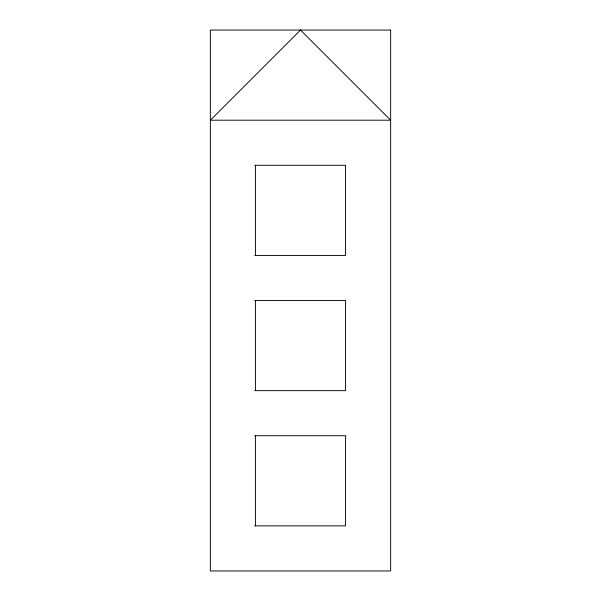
<?xml version="1.0" encoding="UTF-8"?>
<svg xmlns="http://www.w3.org/2000/svg" width="601" height="601" viewBox="0 0 601 601"><rect width="100%" height="100%" fill="white"/><g stroke="black" fill="none" stroke-linecap="round" stroke-linejoin="round"><path stroke-width="0.9" d="M254.696 165.275L345.575 165.275L345.575 255.425L254.696 255.425M254.696 300.5L345.575 300.5L345.575 390.65L254.696 390.65M254.696 435.725L345.575 435.725L345.575 525.875L254.696 525.875M255.425 165.275L255.425 255.425M255.425 300.5L255.425 390.65M255.425 435.725L255.425 525.875M300.5 30.05L210.35 120.2L390.65 120.2L300.5 30.05M390.65 30.05L210.35 30.05L210.35 570.95L390.65 570.95L390.65 30.05"/></g></svg>
